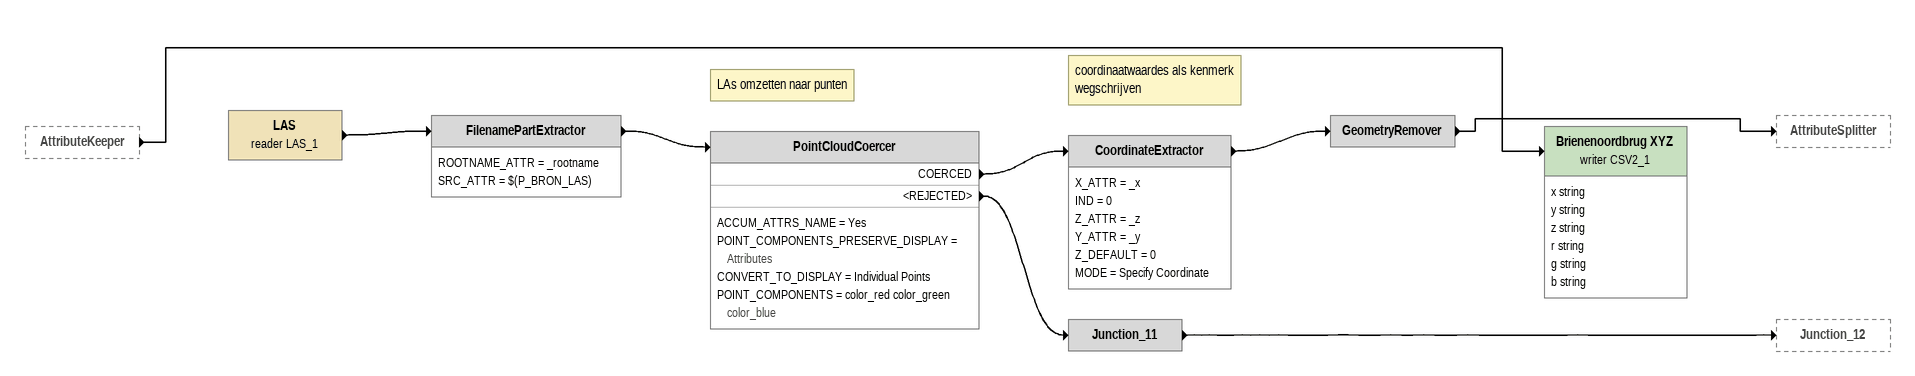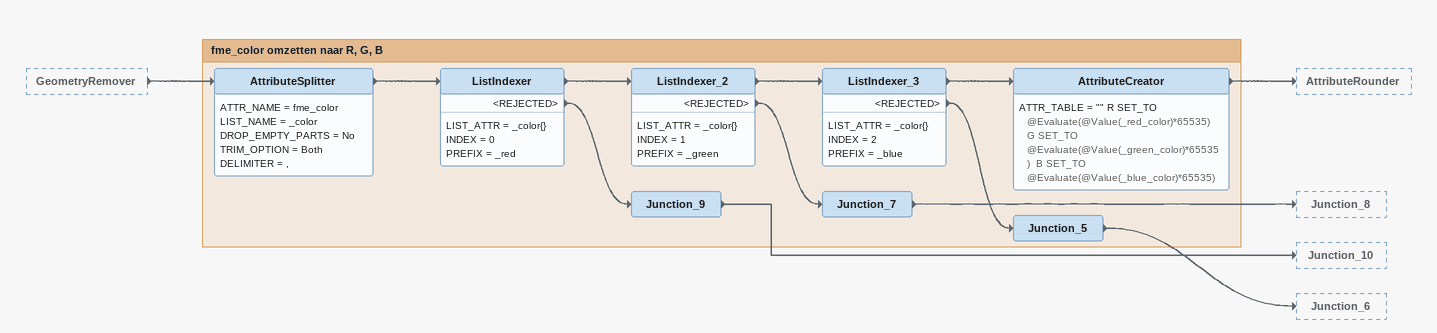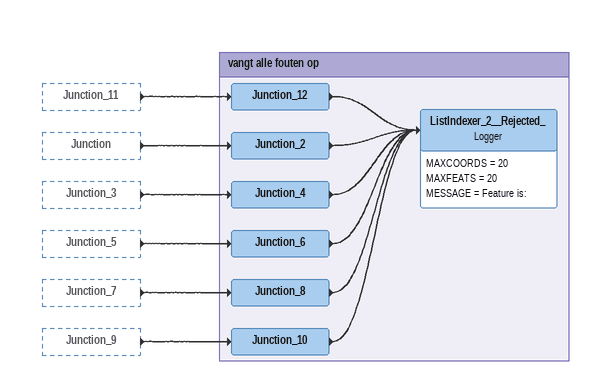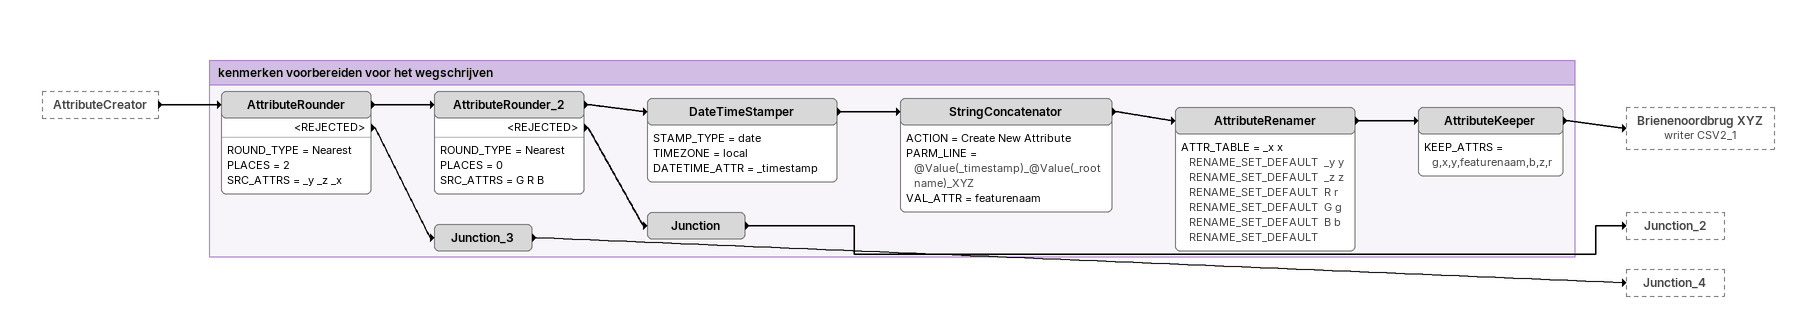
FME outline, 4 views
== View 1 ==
AttributeKeeper [outside]
    -> Brienenoordbrug XYZ (writer CSV2_1)
LAS (reader LAS_1)
    -> FilenamePartExtractor
FilenamePartExtractor
    ROOTNAME_ATTR = _rootname
    SRC_ATTR = $(P_BRON_LAS)
    -> PointCloudCoercer
Note: LAs omzetten naar punten
PointCloudCoercer
    ACCUM_ATTRS_NAME = Yes
    POINT_COMPONENTS_PRESERVE_DISPLAY = Attributes
    CONVERT_TO_DISPLAY = Individual Points
    POINT_COMPONENTS = color_red color_green color_blue
    COERCED -> CoordinateExtractor
    <REJECTED> -> Junction_11
Note: coordinaatwaardes als kenmerk / wegschrijven
CoordinateExtractor
    X_ATTR = _x
    IND = 0
    Z_ATTR = _z
    Y_ATTR = _y
    Z_DEFAULT = 0
    MODE = Specify Coordinate
    -> GeometryRemover
GeometryRemover
    -> AttributeSplitter
Brienenoordbrug XYZ (writer CSV2_1)
    attributes: x string, y string, z string, r string, g string, b string
Junction_11
    -> Junction_12

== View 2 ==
GeometryRemover [outside]
    -> AttributeSplitter

Bookmark: fme_color omzetten naar R, G, B
AttributeSplitter
    ATTR_NAME = fme_color
    LIST_NAME = _color
    DROP_EMPTY_PARTS = No
    TRIM_OPTION = Both
    DELIMITER = ,
    -> ListIndexer
ListIndexer
    LIST_ATTR = _color{}
    INDEX = 0
    PREFIX = _red
    -> ListIndexer_2
    <REJECTED> -> Junction_9
ListIndexer_2
    LIST_ATTR = _color{}
    INDEX = 1
    PREFIX = _green
    -> ListIndexer_3
    <REJECTED> -> Junction_7
ListIndexer_3
    LIST_ATTR = _color{}
    INDEX = 2
    PREFIX = _blue
    -> AttributeCreator
    <REJECTED> -> Junction_5
AttributeCreator
    ATTR_TABLE = "" R SET_TO @Evaluate(@Value(_red_color)*65535)  G SET_TO @Evaluate(@Value(_green_color)*65535)  B SET_TO @Evaluate(@Value(_blue_color)*65535)
    -> AttributeRounder
Junction_5
    -> Junction_6
Junction_7
    -> Junction_8
Junction_9
    -> Junction_10

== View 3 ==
Junction_11 [outside]
    -> Junction_12
Junction [outside]
    -> Junction_2
Junction_3 [outside]
    -> Junction_4
Junction_5 [outside]
    -> Junction_6
Junction_7 [outside]
    -> Junction_8
Junction_9 [outside]
    -> Junction_10

Bookmark: vangt alle fouten op
Junction_2
    -> ListIndexer_2__Rejected_
Junction_4
    -> ListIndexer_2__Rejected_
Junction_6
    -> ListIndexer_2__Rejected_
Junction_8
    -> ListIndexer_2__Rejected_
Junction_10
    -> ListIndexer_2__Rejected_
Junction_12
    -> ListIndexer_2__Rejected_
ListIndexer_2__Rejected_: Logger
    MAXCOORDS = 20
    MAXFEATS = 20
    MESSAGE = Feature is:

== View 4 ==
AttributeCreator [outside]
    -> AttributeRounder

Bookmark: kenmerken voorbereiden voor het wegschrijven
AttributeRounder
    ROUND_TYPE = Nearest
    PLACES = 2
    SRC_ATTRS = _y _z _x
    -> AttributeRounder_2
    <REJECTED> -> Junction_3
AttributeRounder_2
    ROUND_TYPE = Nearest
    PLACES = 0
    SRC_ATTRS = G R B
    -> DateTimeStamper
    <REJECTED> -> Junction
DateTimeStamper
    STAMP_TYPE = date
    TIMEZONE = local
    DATETIME_ATTR = _timestamp
    -> StringConcatenator
StringConcatenator
    ACTION = Create New Attribute
    PARM_LINE = @Value(_timestamp)_@Value(_rootname)_XYZ
    VAL_ATTR = featurenaam
    -> AttributeRenamer
AttributeRenamer
    ATTR_TABLE = _x x RENAME_SET_DEFAULT  _y y RENAME_SET_DEFAULT  _z z RENAME_SET_DEFAULT  R r RENAME_SET_DEFAULT  G g RENAME_SET_DEFAULT  B b RENAME_SET_DEFAULT
    -> AttributeKeeper
AttributeKeeper
    KEEP_ATTRS = g,x,y,featurenaam,b,z,r
    -> Brienenoordbrug XYZ (writer CSV2_1)
Junction
    -> Junction_2
Junction_3
    -> Junction_4
